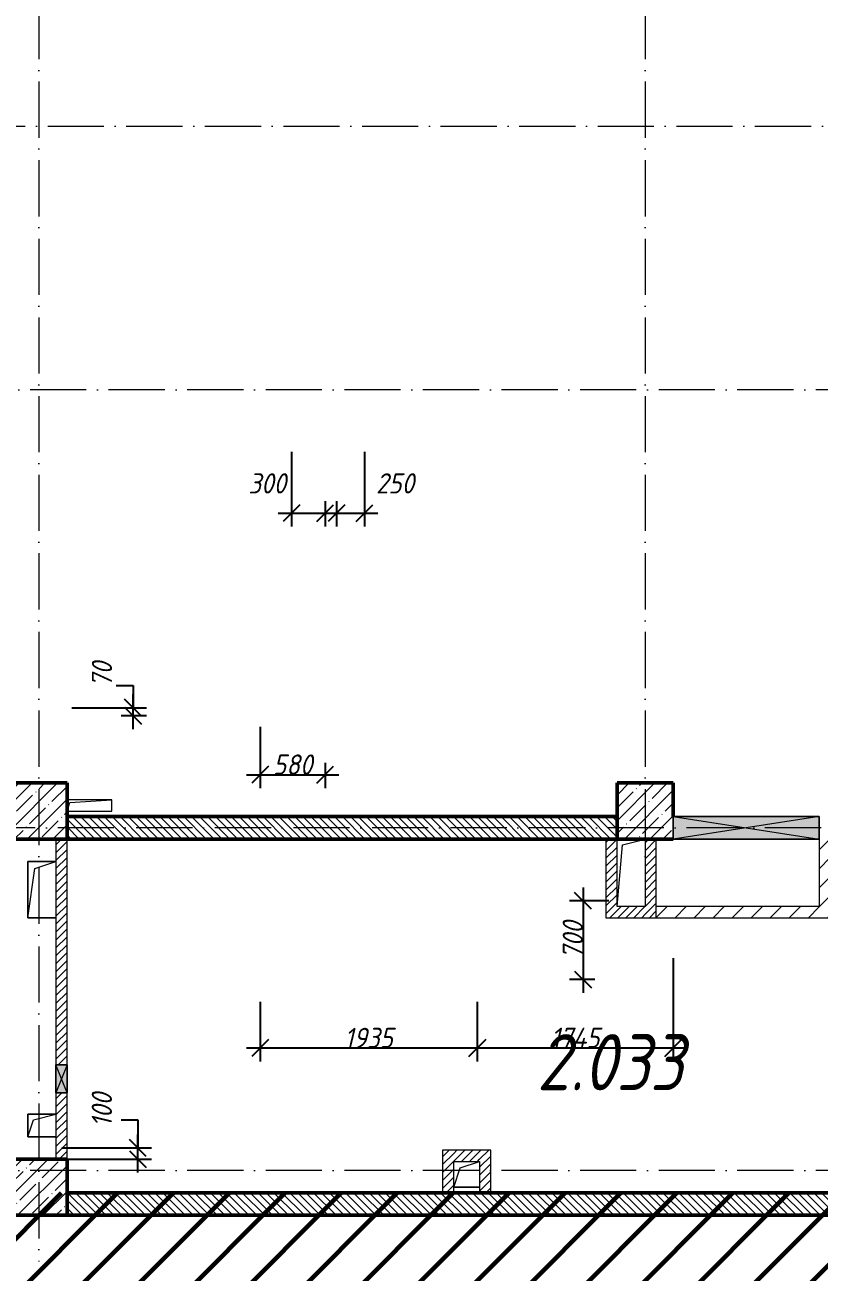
# Model space of a CAD drawing. Header units: millimetres. Extents: x -606178 to 312196, y -19338 to 632709.
# Drawn here: x -187276 to -180201, y 460270 to 471375 of the extents above; entities that cross this region are included whole.
import ezdxf

# ---------------------------------------------------------------- set-up
doc = ezdxf.new("R2010")
doc.units = ezdxf.units.MM
doc.linetypes.add('50_200_ШТРИХ_1Т_ш5_п1_п1_', pattern=[700, 500, -100, 0, -100])
for name, color, linetype, lineweight in [('6.4.1) Окр пт с инж. ПТ2.16', 3, 'Continuous', 60), ('A-____-____-DIMS', 7, 'Continuous', 9), ('A-DETL-GENF-OTLN', 7, 'Continuous', 9), ('A-FLOR-____-OTLN', 7, 'Continuous', 9), ('A-GENM-____-OTLN', 7, 'Continuous', 9), ('A-GLAZ-____-OTLN', 7, 'Continuous', 9), ('A-WALL-____-MCUT-2', 7, 'Continuous', 50), ('A-WALL-____-PATT-1', 7, 'Continuous', 9), ('A-WALL-FNSH-MCUT-1', 7, 'Continuous', 9), ('S-COLS-____-MCUT', 7, 'Continuous', 50), ('S-COLS-____-OTLN', 7, 'Continuous', 9), ('S-GRID-____-OTLN-1', 7, '50_200_ШТРИХ_1Т_ш5_п1_п1_', 9), ('Марки помещений', 7, 'Continuous', 9)]:
    doc.layers.add(name, color=color, linetype=linetype, lineweight=lineweight)
doc.styles.add('ISOCPEUR_I_10', font='isocpeui.ttf', dxfattribs={"width": 0.9, "height": 180})
doc.styles.add('ISOCPEUR_I_3', font='isocpeui.ttf', dxfattribs={"width": 0.85, "height": 2.2})
doc.dimstyles.new('ISO-1_8_0_9К_СРЕДНИЙ_Кладочные_3', dxfattribs={"dimscale": 304.8, "dimtxt": 179.276612, "dimasz": 0.492126, "dimexe": 0.393701, "dimexo": 0, "dimgap": 0, "dimtad": 1, "dimdec": 3, "dimrnd": 0.001, "dimdsep": 46, "dimtxsty": 'ISOCPEUR_I_10', "dimblk1": 'OBLIQUE', "dimblk2": 'OBLIQUE', "dimsah": 1, "dimcen": 0.09, "dimdle": 0.393701, "dimazin": 0, "dimtfac": 1, "dimtdec": 4, "dimtix": 1, "dimtmove": 0, "dimatfit": 3, "dimfxl": 1, "dimtvp": 1, "dimtolj": 1, "dimtzin": 0, "dimarcsym": 2})
doc.dimstyles.new('ISO-1_8_0_9К_СРЕДНИЙ_Кладочные_4', dxfattribs={"dimscale": 304.8, "dimtxt": 179.276612, "dimasz": 0.492126, "dimexe": 0.393701, "dimexo": 0, "dimgap": 0, "dimtad": 1, "dimdec": 3, "dimrnd": 0.001, "dimdsep": 46, "dimtxsty": 'ISOCPEUR_I_10', "dimblk1": 'OBLIQUE', "dimblk2": 'OBLIQUE', "dimsah": 1, "dimcen": 0.09, "dimdle": 0.393701, "dimazin": 0, "dimtfac": 1, "dimtdec": 4, "dimtix": 1, "dimtmove": 1, "dimatfit": 3, "dimfxl": 1, "dimtvp": 1, "dimtolj": 1, "dimtzin": 0, "dimarcsym": 2})
pattern_1 = [(135, (-264901.3, 451794.26), (-35.35534, -35.35534), [])]
pattern_2 = [(45, (-264901.3, 451794.26), (-35.35534, 35.35534), [])]
pattern_3 = [(45, (-264901.3, 451794.26), (-84.85281, 84.85281), [])]

# ---------------------------------------------------------------- blocks, each defined once
blk = doc.blocks.new('BSC_Колонна _Прямоугольная - 500х500-V18-АР1_План отверстий 2 этажа в осях 1-64_А-ГГ')
at = {"layer": 'S-COLS-____-OTLN'}
h = blk.add_hatch(dxfattribs=at)
h.set_pattern_fill('FP_47', color=256, style=0, pattern_type=2)
h.set_pattern_definition([(45, (-77750, -12581.04), (-114.04925, 114.04925), []), (45, (-77635.95, -12581.04), (-114.04925, 114.04925), [201.613, -40.323, 3.353, -36.97])])
h.paths.add_polyline_path([(-250, -250), (250, -250), (250, 250), (-250, 250)], flags=0)
at = {"layer": 'S-COLS-____-MCUT'}
for p, q in [((250, 250), (-250, 250)), ((-250, 250), (-250, -250)), ((250, -250), (250, 250)), ((-250, -250), (250, -250))]:
    blk.add_line(p, q, dxfattribs=at)
blk = doc.blocks.new('BSC_Колонна _Прямоугольная - 500х500-V19-АР1_План отверстий 2 этажа в осях 1-64_А-ГГ')
at = {"layer": 'S-COLS-____-OTLN'}
h = blk.add_hatch(dxfattribs=at)
h.set_pattern_fill('FP_48', color=256, style=0, pattern_type=2)
h.set_pattern_definition([(45, (-83150, -12581.04), (-114.04925, 114.04925), []), (45, (-83035.95, -12581.04), (-114.04925, 114.04925), [201.613, -40.323, 3.353, -36.97])])
h.paths.add_polyline_path([(-250, -250), (250, -250), (250, 250), (-250, 250)], flags=0)
at = {"layer": 'S-COLS-____-MCUT'}
for p, q in [((250, 250), (-250, 250)), ((-250, 250), (-250, -250)), ((250, -50), (250, 250)), ((-250, -250), (250, -250))]:
    blk.add_line(p, q, dxfattribs=at)
blk = doc.blocks.new('BSC_Колонна _Прямоугольная - 500х500-V139-АР1_План отверстий 2 этажа в осях 1-64_А-ГГ')
at = {"layer": 'S-COLS-____-OTLN'}
h = blk.add_hatch(dxfattribs=at)
h.set_pattern_fill('FP_170', color=256, style=0, pattern_type=2)
h.set_pattern_definition([(45, (-77750, -9231.04), (-114.04925, 114.04925), []), (45, (-77635.95, -9231.04), (-114.04925, 114.04925), [201.613, -40.323, 3.353, -36.97])])
h.paths.add_polyline_path([(-250, -250), (250, -250), (250, 250), (-250, 250)], flags=0)
at = {"layer": 'S-COLS-____-MCUT'}
for p, q in [((250, 250), (-250, 250)), ((-250, 250), (-250, -250)), ((250, -250), (250, 250)), ((-250, -250), (250, -250))]:
    blk.add_line(p, q, dxfattribs=at)
blk = doc.blocks.new('AR_Отверстие прямоугольное _в стене_ - AR_Отверстие прямоугольное _в стене__ВК-32404655-АР1_План отверстий 2 этажа в осях 1-64_А-ГГ')
at = {"layer": 'A-GLAZ-____-OTLN'}
blk.add_hatch(color=256, dxfattribs=at).paths.add_polyline_path([(125, 50), (-125, 50), (-125, -50), (125, -50)], flags=0)
at = {"layer": 'A-DETL-GENF-OTLN'}
for p, q in [((-125, -50), (-125, 50)), ((-125, 50), (125, 50)), ((125, 50), (-125, -50)), ((-125, 50), (125, -50)), ((125, 50), (-125, 50)), ((-125, 50), (-125, -50)), ((125, 50), (125, -50)), ((125, -50), (125, 50)), ((125, -50), (-125, -50)), ((-125, -50), (125, -50))]:
    blk.add_line(p, q, dxfattribs=at)
blk = doc.blocks.new('AR_Отверстие прямоугольное _в плите_ - AR_Отверстие прямоугольное _в плите_-30459234-АР1_План отверстий 2 этажа в осях 1-64_А-ГГ')
at = {"layer": 'A-GENM-____-OTLN'}
for p, q in [((-125, -300), (-75, 250)), ((-75, 250), (125, 300))]:
    blk.add_line(p, q, dxfattribs=at)
blk = doc.blocks.new('AR_Отверстие прямоугольное _в плите_ - AR_Отверстие прямоугольное _в плите_-V153-АР1_План отверстий 2 этажа в осях 1-64_А-ГГ')
at = {"layer": 'A-GENM-____-OTLN'}
for p, q in [((125, 250), (-125, 250)), ((-125, 250), (-125, -250)), ((-63, 188), (125, 250)), ((-125, -250), (-63, 188)), ((-125, -250), (125, -250))]:
    blk.add_line(p, q, dxfattribs=at)
blk = doc.blocks.new('AR_Отверстие прямоугольное _в плите_ - AR_Отверстие прямоугольное _в плите_-30459269-АР1_План отверстий 2 этажа в осях 1-64_А-ГГ')
at = {"layer": 'A-GENM-____-OTLN'}
for p, q in [((125, 100), (-125, 100)), ((-125, 100), (-125, -100)), ((-125, -100), (-75, 50)), ((-75, 50), (125, 100)), ((-125, -100), (125, -100))]:
    blk.add_line(p, q, dxfattribs=at)
blk = doc.blocks.new('AR_Отверстие прямоугольное _в плите_ - AR_Отверстие прямоугольное _в плите_-30511579-АР1_План отверстий 2 этажа в осях 1-64_А-ГГ')
at = {"layer": 'A-GENM-____-OTLN'}
for p, q in [((200, 50), (-200, 50)), ((-200, -50), (-175, 25)), ((-175, 25), (200, 50)), ((200, -50), (200, 50)), ((-200, -50), (200, -50))]:
    blk.add_line(p, q, dxfattribs=at)
blk = doc.blocks.new('AR_Отверстие прямоугольное _в плите_ - AR_Отверстие прямоугольное _в плите_-30552839-АР1_План отверстий 2 этажа в осях 1-64_А-ГГ')
at = {"layer": 'A-GENM-____-OTLN'}
for p, q in [((-58, 58), (115, 115)), ((-115, -115), (-58, 58)), ((-115, -115), (115, -115))]:
    blk.add_line(p, q, dxfattribs=at)
blk = doc.blocks.new('AR_Отверстие прямоугольное _в стене_ - AR_Отверстие прямоугольное _в стене__ОВ-36857278-АР1_План отверстий 2 этажа в осях 1-64_А-ГГ')
at = {"layer": 'A-GLAZ-____-OTLN'}
blk.add_hatch(color=256, dxfattribs=at).paths.add_polyline_path([(650, -100), (650, 100), (-650, 100), (-650, -100)], flags=0)
at = {"layer": 'A-DETL-GENF-OTLN'}
for p, q in [((-650, -100), (-650, 100)), ((-650, 100), (650, 100)), ((650, 100), (-650, -100)), ((-650, 100), (650, -100)), ((650, 100), (-650, 100)), ((-650, 100), (-650, -100)), ((650, 100), (650, -100)), ((650, -100), (650, 100)), ((650, -100), (-650, -100)), ((-650, -100), (650, -100))]:
    blk.add_line(p, q, dxfattribs=at)
blk = doc.blocks.new('_Oblique')
at = {"color": 0, "linetype": 'ByBlock', "lineweight": -2}
blk.add_line((-0.5, -0.5), (0.5, 0.5), dxfattribs=at)
blk = doc.blocks.new('*D4596')
at = {"layer": 'A-____-____-DIMS', "color": 0, "lineweight": -2, "transparency": 16777216}
for p, q in [((-184251, 467574), (-184251, 466908)), ((-184501, 467134), (-184501, 466908)), ((-184621, 467028), (-184131, 467028))]:
    blk.add_line(p, q, dxfattribs=at)
at = {"layer": 'Defpoints', "color": 0, "transparency": 16777216}
for p in [(-184251, 467574), (-184501, 467134), (-184251, 467028)]:
    blk.add_point(p, dxfattribs=at)
at = {"layer": 'A-____-____-DIMS', "color": 0, "lineweight": -2, "transparency": 16777216, "xscale": 150, "yscale": 150, "zscale": 150, "rotation": 180}
blk.add_blockref('_Oblique', (-184501, 467028), dxfattribs=at)
at = {"layer": 'A-____-____-DIMS', "color": 0, "lineweight": -2, "transparency": 16777216, "xscale": 150, "yscale": 150, "zscale": 150}
blk.add_blockref('_Oblique', (-184251, 467028), dxfattribs=at)
at = {"layer": 'A-____-____-DIMS', "color": 0, "transparency": 16777216, "insert": (-184149, 467383), "char_height": 180, "width": 409.58, "attachment_point": 1, "line_spacing_factor": 1.149209, "style": 'ISOCPEUR_I_10'}
blk.add_mtext('\\A1;250', dxfattribs=at)
blk = doc.blocks.new('*D4597')
at = {"layer": 'A-____-____-DIMS', "color": 0, "lineweight": -2, "transparency": 16777216}
for p, q in [((-184901, 467574), (-184901, 466908)), ((-184601, 467134), (-184601, 466908)), ((-185021, 467028), (-184481, 467028))]:
    blk.add_line(p, q, dxfattribs=at)
at = {"layer": 'Defpoints', "color": 0, "transparency": 16777216}
for p in [(-184901, 467574), (-184601, 467134), (-184601, 467028)]:
    blk.add_point(p, dxfattribs=at)
at = {"layer": 'A-____-____-DIMS', "color": 0, "lineweight": -2, "transparency": 16777216, "xscale": 150, "yscale": 150, "zscale": 150, "rotation": 180}
blk.add_blockref('_Oblique', (-184901, 467028), dxfattribs=at)
at = {"layer": 'A-____-____-DIMS', "color": 0, "lineweight": -2, "transparency": 16777216, "xscale": 150, "yscale": 150, "zscale": 150}
blk.add_blockref('_Oblique', (-184601, 467028), dxfattribs=at)
at = {"layer": 'A-____-____-DIMS', "color": 0, "transparency": 16777216, "insert": (-185286, 467383), "char_height": 180, "width": 409.58, "attachment_point": 1, "line_spacing_factor": 1.149209, "style": 'ISOCPEUR_I_10'}
blk.add_mtext('\\A1;300', dxfattribs=at)
blk = doc.blocks.new('*D4598')
at = {"layer": 'A-____-____-DIMS', "color": 0, "lineweight": -2, "transparency": 16777216}
for p, q in [((-186463, 465494), (-186313, 465494)), ((-186313, 465494), (-186313, 465295)), ((-186313, 465105), (-186313, 465415)), ((-186859, 465295), (-186193, 465295)), ((-186419, 465225), (-186193, 465225))]:
    blk.add_line(p, q, dxfattribs=at)
at = {"layer": 'Defpoints', "color": 0, "transparency": 16777216}
for p in [(-186859, 465295), (-186419, 465225), (-186313, 465295)]:
    blk.add_point(p, dxfattribs=at)
at = {"layer": 'A-____-____-DIMS', "color": 0, "lineweight": -2, "transparency": 16777216, "xscale": 150, "yscale": 150, "zscale": 150}
for p, rotation in [((-186313, 465295), 90), ((-186313, 465225), 270)]:
    blk.add_blockref('_Oblique', p, dxfattribs=dict(at, rotation=rotation))
at = {"layer": 'A-____-____-DIMS', "color": 0, "transparency": 16777216, "insert": (-186680, 465478), "char_height": 180, "width": 273.05, "attachment_point": 1, "rotation": 90, "line_spacing_factor": 1.149209, "style": 'ISOCPEUR_I_10'}
blk.add_mtext('\\A1;70', dxfattribs=at)
blk = doc.blocks.new('*D4600')
at = {"layer": 'A-____-____-DIMS', "color": 0, "lineweight": -2, "transparency": 16777216}
for p, q in [((-186420, 461625), (-186270, 461625)), ((-186270, 461625), (-186270, 461375)), ((-186270, 461155), (-186270, 461495)), ((-186948, 461375), (-186150, 461375)), ((-186901, 461275), (-186150, 461275))]:
    blk.add_line(p, q, dxfattribs=at)
at = {"layer": 'Defpoints', "color": 0, "transparency": 16777216}
for p in [(-186948, 461375), (-186270, 461375), (-186901, 461275)]:
    blk.add_point(p, dxfattribs=at)
at = {"layer": 'A-____-____-DIMS', "color": 0, "lineweight": -2, "transparency": 16777216, "xscale": 150, "yscale": 150, "zscale": 150}
for p, rotation in [((-186270, 461375), 90), ((-186270, 461275), 270)]:
    blk.add_blockref('_Oblique', p, dxfattribs=dict(at, rotation=rotation))
at = {"layer": 'A-____-____-DIMS', "color": 0, "transparency": 16777216, "insert": (-186681, 461561), "char_height": 180, "width": 368.21, "attachment_point": 1, "rotation": 90, "line_spacing_factor": 1.149209, "style": 'ISOCPEUR_I_10'}
blk.add_mtext('\\A1;100', dxfattribs=at)
blk = doc.blocks.new('*D4601')
at = {"layer": 'A-____-____-DIMS', "color": 0, "lineweight": -2, "transparency": 16777216}
for p, q in [((-182304, 463695), (-182304, 462755)), ((-182075, 463575), (-182424, 463575)), ((-182198, 462875), (-182424, 462875))]:
    blk.add_line(p, q, dxfattribs=at)
at = {"layer": 'Defpoints', "color": 0, "transparency": 16777216}
for p in [(-182075, 463575), (-182304, 462875), (-182198, 462875)]:
    blk.add_point(p, dxfattribs=at)
at = {"layer": 'A-____-____-DIMS', "color": 0, "lineweight": -2, "transparency": 16777216, "xscale": 150, "yscale": 150, "zscale": 150}
for p, rotation in [((-182304, 463575), 90), ((-182304, 462875), 270)]:
    blk.add_blockref('_Oblique', p, dxfattribs=dict(at, rotation=rotation))
at = {"layer": 'A-____-____-DIMS', "color": 0, "transparency": 16777216, "insert": (-182395, 463225), "char_height": 180, "width": 409.58, "attachment_point": 5, "rotation": 90, "style": 'ISOCPEUR_I_10'}
blk.add_mtext('\\A1;700', dxfattribs=at)
blk = doc.blocks.new('*D4748')
at = {"layer": 'A-____-____-DIMS', "color": 0, "lineweight": -2, "transparency": 16777216}
for p, q in [((-185181, 462675), (-185181, 462145)), ((-183246, 462675), (-183246, 462145)), ((-185301, 462265), (-183126, 462265))]:
    blk.add_line(p, q, dxfattribs=at)
at = {"layer": 'Defpoints', "color": 0, "transparency": 16777216}
for p in [(-185181, 462675), (-183246, 462675), (-183246, 462265)]:
    blk.add_point(p, dxfattribs=at)
at = {"layer": 'A-____-____-DIMS', "color": 0, "lineweight": -2, "transparency": 16777216, "xscale": 150, "yscale": 150, "zscale": 150, "rotation": 180}
blk.add_blockref('_Oblique', (-185181, 462265), dxfattribs=at)
at = {"layer": 'A-____-____-DIMS', "color": 0, "lineweight": -2, "transparency": 16777216, "xscale": 150, "yscale": 150, "zscale": 150}
blk.add_blockref('_Oblique', (-183246, 462265), dxfattribs=at)
at = {"layer": 'A-____-____-DIMS', "color": 0, "transparency": 16777216, "insert": (-184214, 462355), "char_height": 180, "width": 504.73, "attachment_point": 5, "style": 'ISOCPEUR_I_10'}
blk.add_mtext('\\A1;1935', dxfattribs=at)
blk = doc.blocks.new('*D4749')
at = {"layer": 'A-____-____-DIMS', "color": 0, "lineweight": -2, "transparency": 16777216}
for p, q in [((-181501, 463064), (-181501, 462145)), ((-183246, 462675), (-183246, 462145)), ((-183366, 462265), (-181381, 462265))]:
    blk.add_line(p, q, dxfattribs=at)
at = {"layer": 'Defpoints', "color": 0, "transparency": 16777216}
for p in [(-181501, 463064), (-183246, 462675), (-181501, 462265)]:
    blk.add_point(p, dxfattribs=at)
at = {"layer": 'A-____-____-DIMS', "color": 0, "lineweight": -2, "transparency": 16777216, "xscale": 150, "yscale": 150, "zscale": 150, "rotation": 180}
blk.add_blockref('_Oblique', (-183246, 462265), dxfattribs=at)
at = {"layer": 'A-____-____-DIMS', "color": 0, "lineweight": -2, "transparency": 16777216, "xscale": 150, "yscale": 150, "zscale": 150}
blk.add_blockref('_Oblique', (-181501, 462265), dxfattribs=at)
at = {"layer": 'A-____-____-DIMS', "color": 0, "transparency": 16777216, "insert": (-182374, 462356), "char_height": 180, "width": 521.28, "attachment_point": 5, "style": 'ISOCPEUR_I_10'}
blk.add_mtext('\\A1;1745', dxfattribs=at)
blk = doc.blocks.new('*D4750')
at = {"layer": 'A-____-____-DIMS', "color": 0, "lineweight": -2, "transparency": 16777216}
for p, q in [((-185181, 465125), (-185181, 464579)), ((-184601, 464805), (-184601, 464579)), ((-185301, 464699), (-184481, 464699))]:
    blk.add_line(p, q, dxfattribs=at)
at = {"layer": 'Defpoints', "color": 0, "transparency": 16777216}
for p in [(-185181, 465125), (-184601, 464805), (-184601, 464699)]:
    blk.add_point(p, dxfattribs=at)
at = {"layer": 'A-____-____-DIMS', "color": 0, "lineweight": -2, "transparency": 16777216, "xscale": 150, "yscale": 150, "zscale": 150, "rotation": 180}
blk.add_blockref('_Oblique', (-185181, 464699), dxfattribs=at)
at = {"layer": 'A-____-____-DIMS', "color": 0, "lineweight": -2, "transparency": 16777216, "xscale": 150, "yscale": 150, "zscale": 150}
blk.add_blockref('_Oblique', (-184601, 464699), dxfattribs=at)
at = {"layer": 'A-____-____-DIMS', "color": 0, "transparency": 16777216, "insert": (-184891, 464789), "char_height": 180, "width": 409.58, "attachment_point": 5, "style": 'ISOCPEUR_I_10'}
blk.add_mtext('\\A1;580', dxfattribs=at)

msp = doc.modelspace()

# ---------------------------------------------------------------- hatches: boundary and pattern name
at = {"layer": '6.4.1) Окр пт с инж. ПТ2.16'}
h = msp.add_hatch(dxfattribs=at)
h.set_pattern_fill('ANSI31', color=256, scale=111)
h.paths.add_polyline_path([(-226051.3011, 460975.3011), (-175901.3011, 460975.3011), (-175901.3011, 457875.3011), (-226051.3011, 457875.3011)])
at = {"layer": 'A-WALL-____-PATT-1'}
h = msp.add_hatch(dxfattribs=at)
h.set_pattern_fill('FP_6', color=256, style=0, pattern_type=2)
h.set_pattern_definition(pattern_1)
h.paths.add_polyline_path([(-182001.3011, 464125.3011), (-182001.3011, 464325.3011), (-186901.3011, 464325.3011), (-186901.3011, 464125.3011), (-183611.6334, 464125.3011)], flags=0)
h = msp.add_hatch(dxfattribs=at)
h.set_pattern_fill('FP_5', color=256, style=0, pattern_type=2)
h.set_pattern_definition(pattern_2)
h.paths.add_polyline_path([(-187001.3011, 461275.3011), (-186901.3011, 461275.3011), (-186901.3011, 461865.3011), (-187001.3011, 461865.3011)], flags=0)
h.paths.add_polyline_path([(-187001.3011, 462115.3011), (-186901.3011, 462115.3011), (-186901.3011, 464125.3011), (-187001.3011, 464125.3011)], flags=0)
h = msp.add_hatch(dxfattribs=at)
h.set_pattern_fill('FP_5', color=256, style=0, pattern_type=2)
h.set_pattern_definition(pattern_2)
h.paths.add_polyline_path([(-182001.3011, 463425.3011), (-182001.3011, 464125.3011), (-182101.3011, 464125.3011), (-182101.3011, 463425.3011)], flags=0)
h = msp.add_hatch(dxfattribs=at)
h.set_pattern_fill('FP_5', color=256, style=0, pattern_type=2)
h.set_pattern_definition(pattern_2)
h.paths.add_polyline_path([(-181651.3011, 463425.3011), (-181651.3011, 464125.3011), (-181751.3011, 464125.3011), (-181751.3011, 463425.3011)], flags=0)
h = msp.add_hatch(dxfattribs=at)
h.set_pattern_fill('FP_4', color=256, style=0, pattern_type=2)
h.set_pattern_definition(pattern_3)
h.paths.add_polyline_path([(-180101.3011, 463425.3011), (-180101.3011, 464125.3011), (-180201.3011, 464125.3011), (-180201.3011, 463425.3011)], flags=0)
h = msp.add_hatch(dxfattribs=at)
h.set_pattern_fill('FP_5', color=256, style=0, pattern_type=2)
h.set_pattern_definition(pattern_2)
h.paths.add_polyline_path([(-182001.3011, 463425.3011), (-181751.3011, 463425.3011), (-181751.3011, 463525.3011), (-182001.3011, 463525.3011)], flags=0)
h = msp.add_hatch(dxfattribs=at)
h.set_pattern_fill('FP_4', color=256, style=0, pattern_type=2)
h.set_pattern_definition(pattern_3)
h.paths.add_polyline_path([(-181651.3011, 463425.3011), (-180201.3011, 463425.3011), (-180201.3011, 463525.3011), (-181651.3011, 463525.3011)], flags=0)
h = msp.add_hatch(dxfattribs=at)
h.set_pattern_fill('FP_5', color=256, style=0, pattern_type=2)
h.set_pattern_definition(pattern_2)
h.paths.add_polyline_path([(-183456.3011, 460975.3011), (-183456.3011, 461355.3011), (-183556.3011, 461355.3011), (-183556.3011, 460975.3011)], flags=0)
h = msp.add_hatch(dxfattribs=at)
h.set_pattern_fill('FP_5', color=256, style=0, pattern_type=2)
h.set_pattern_definition(pattern_2)
h.paths.add_polyline_path([(-183226.3011, 461255.3011), (-183226.3011, 461355.3011), (-183456.3011, 461355.3011), (-183456.3011, 461255.3011)], flags=0)
h = msp.add_hatch(dxfattribs=at)
h.set_pattern_fill('FP_5', color=256, style=0, pattern_type=2)
h.set_pattern_definition(pattern_2)
h.paths.add_polyline_path([(-183126.3011, 460975.3011), (-183126.3011, 461355.3011), (-183226.3011, 461355.3011), (-183226.3011, 460975.3011)], flags=0)
h = msp.add_hatch(dxfattribs=at)
h.set_pattern_fill('FP_6', color=256, style=0, pattern_type=2)
h.set_pattern_definition(pattern_1)
h.paths.add_polyline_path([(-176541.7763, 460775.3011), (-175851.3011, 460775.3011), (-175851.3011, 460975.3011), (-186901.3011, 460975.3011), (-186901.3011, 460775.3011), (-180076.7049, 460775.3011)], flags=0)

# ---------------------------------------------------------------- linework, layer by layer
at = {"layer": 'A-FLOR-____-OTLN'}
for p, q in [((-187251.3011, 463925.3011), (-187001.3011, 463925.3011)), ((-187251.3011, 463425.3011), (-187251.3011, 463925.3011)), ((-187001.3011, 463425.3011), (-187251.3011, 463425.3011)), ((-187251.3011, 461675.3011), (-187001.3011, 461675.3011)), ((-187251.3011, 461475.3011), (-187251.3011, 461675.3011)), ((-187001.3011, 461475.3011), (-187251.3011, 461475.3011)), ((-183226.3011, 461025.3011), (-183456.3011, 461025.3011))]:
    msp.add_line(p, q, dxfattribs=at)
at = {"layer": 'A-WALL-____-MCUT-2'}
for p, q in [((-182001.3011, 464325.3011), (-186901.3011, 464325.3011)), ((-186901.3011, 464125.3011), (-182001.3011, 464125.3011)), ((-175851.3011, 460975.3011), (-186901.3011, 460975.3011)), ((-186901.3011, 460775.3011), (-175851.3011, 460775.3011))]:
    msp.add_line(p, q, dxfattribs=at)
at = {"layer": 'A-WALL-FNSH-MCUT-1'}
for p, q in [((-187001.3011, 464125.3011), (-187001.3011, 462115.3011)), ((-186901.3011, 462115.3011), (-186901.3011, 464125.3011)), ((-182101.3011, 464125.3011), (-182101.3011, 463425.3011)), ((-182001.3011, 463525.3011), (-182001.3011, 464125.3011)), ((-181751.3011, 464125.3011), (-181751.3011, 463525.3011)), ((-181651.3011, 463425.3011), (-181651.3011, 464125.3011)), ((-180201.3011, 464125.3011), (-180201.3011, 463525.3011)), ((-181751.3011, 463525.3011), (-182001.3011, 463525.3011)), ((-180201.3011, 463525.3011), (-181651.3011, 463525.3011)), ((-182101.3011, 463425.3011), (-180101.3011, 463425.3011)), ((-187001.3011, 461865.3011), (-187001.3011, 461275.3011)), ((-186901.3011, 461275.3011), (-186901.3011, 461865.3011)), ((-183556.3011, 461355.3011), (-183556.3011, 460975.3011)), ((-183126.3011, 461355.3011), (-183556.3011, 461355.3011)), ((-183126.3011, 460975.3011), (-183126.3011, 461355.3011)), ((-183456.3011, 460975.3011), (-183456.3011, 461255.3011)), ((-183456.3011, 461255.3011), (-183226.3011, 461255.3011)), ((-183226.3011, 461255.3011), (-183226.3011, 460975.3011))]:
    msp.add_line(p, q, dxfattribs=at)
at = {"layer": 'S-GRID-____-OTLN-1'}
for p, q in [((-187151.3011, 501675.2188), (-187151.3011, 460364.1588)), ((-181751.3011, 501675.2188), (-181751.3011, 463616.9934)), ((-197574.5306, 470475.3011), (-174582.5138, 470475.3011)), ((-160826.8945, 468125.3011), (-197574.5306, 468125.3011)), ((-174582.5138, 464225.3011), (-197574.5306, 464225.3011)), ((-160826.8945, 461175.3011), (-269357.6635, 461175.3011))]:
    msp.add_line(p, q, dxfattribs=at)

# ---------------------------------------------------------------- block references
at = {"layer": 'A-GENM-____-OTLN'}
for name, p in [('AR_Отверстие прямоугольное _в плите_ - AR_Отверстие прямоугольное _в плите_-30511579-АР1_План отверстий 2 этажа в осях 1-64_А-ГГ', (-186701.3011, 464425.3011)), ('AR_Отверстие прямоугольное _в плите_ - AR_Отверстие прямоугольное _в плите_-30459234-АР1_План отверстий 2 этажа в осях 1-64_А-ГГ', (-181876.3011, 463825.3011)), ('AR_Отверстие прямоугольное _в плите_ - AR_Отверстие прямоугольное _в плите_-V153-АР1_План отверстий 2 этажа в осях 1-64_А-ГГ', (-187126.3011, 463675.3011)), ('AR_Отверстие прямоугольное _в плите_ - AR_Отверстие прямоугольное _в плите_-30459269-АР1_План отверстий 2 этажа в осях 1-64_А-ГГ', (-187126.3011, 461575.3011)), ('AR_Отверстие прямоугольное _в плите_ - AR_Отверстие прямоугольное _в плите_-30552839-АР1_План отверстий 2 этажа в осях 1-64_А-ГГ', (-183341.3011, 461140.3011))]:
    msp.add_blockref(name, p, dxfattribs=at)
at = {"layer": 'A-GLAZ-____-OTLN'}
msp.add_blockref('AR_Отверстие прямоугольное _в стене_ - AR_Отверстие прямоугольное _в стене__ОВ-36857278-АР1_План отверстий 2 этажа в осях 1-64_А-ГГ', (-180851.3011, 464225.3011), dxfattribs=at)
at = {"layer": 'A-GLAZ-____-OTLN', "rotation": 269.9999999999998}
msp.add_blockref('AR_Отверстие прямоугольное _в стене_ - AR_Отверстие прямоугольное _в стене__ВК-32404655-АР1_План отверстий 2 этажа в осях 1-64_А-ГГ', (-186951.3011, 461990.3011), dxfattribs=at)
at = {"layer": 'S-COLS-____-OTLN'}
for name, p in [('BSC_Колонна _Прямоугольная - 500х500-V18-АР1_План отверстий 2 этажа в осях 1-64_А-ГГ', (-187151.3011, 464375.3011)), ('BSC_Колонна _Прямоугольная - 500х500-V19-АР1_План отверстий 2 этажа в осях 1-64_А-ГГ', (-181751.3011, 464375.3011)), ('BSC_Колонна _Прямоугольная - 500х500-V139-АР1_План отверстий 2 этажа в осях 1-64_А-ГГ', (-187151.3011, 461025.3011))]:
    msp.add_blockref(name, p, dxfattribs=at)

# ---------------------------------------------------------------- texts
at = {"layer": 'Марки помещений', "insert": (-182715.4056, 462388.4413), "char_height": 500, "width": 785.65375, "attachment_point": 1, "style": 'ISOCPEUR_I_3'}
msp.add_mtext('2.033', dxfattribs=at)

# ---------------------------------------------------------------- dimensions: what is measured, and where the dimension line sits
at = {"layer": 'A-____-____-DIMS'}
for base, p1, p2, override, picture, middle in [((-184601.3011, 467028.1527), (-184901.3011, 467573.9511), (-184601.3011, 467134.2187), {"dimpost": '<>', "dimfxl": 532.319982}, '*D4597', (-185081.5306, 467143.3147)), ((-184251.3011, 467028.1527), (-184501.3011, 467134.2187), (-184251.3011, 467573.9511), {"dimpost": '<>', "dimfxl": 505.830568}, '*D4596', (-183944.5834, 467143.3147))]:
    dim = msp.add_linear_dim(base=base, p1=p1, p2=p2, dimstyle='ISO-1_8_0_9К_СРЕДНИЙ_Кладочные_4', override=override, dxfattribs=at)
    dim.commit()
    dim.dimension.update_dxf_attribs({"geometry": picture, "text_midpoint": middle, "dimtype": 160})
for base, p1, p2, override, picture, middle in [((-186313.3577, 465295.3011), (-186419.4237, 465225.3011), (-186858.6049, 465295.3011), {"dimpost": '<>', "dimfxl": 444.724802}, '*D4598', (-186428.5197, 465494.2282)), ((-186270.4334, 461375.3011), (-186901.3011, 461275.3011), (-186948.2531, 461375.3011), {"dimpost": '<>', "dimfxl": 110.473935}, '*D4600', (-186385.5954, 461625.1773))]:
    dim = msp.add_linear_dim(base=base, p1=p1, p2=p2, angle=90, dimstyle='ISO-1_8_0_9К_СРЕДНИЙ_Кладочные_4', override=override, dxfattribs=at)
    dim.commit()
    dim.dimension.update_dxf_attribs({"geometry": picture, "text_midpoint": middle, "dimtype": 160, "text_rotation": 90})
for base, p1, p2, override, picture, middle in [((-184601.3011, 464698.9967), (-185181.3011, 465125.3011), (-184601.3011, 464805.0628), {"dimpost": '<>', "dimfxl": 662.534993}, '*D4750', (-184891.3011, 464788.9967)), ((-181501.3011, 462264.9879), (-183246.3011, 462675.3011), (-181501.3011, 463064.053), {"dimpost": '<>', "dimfxl": 1787.778793}, '*D4749', (-182373.8011, 462356.147)), ((-183246.3011, 462264.9879), (-185181.3011, 462675.3011), (-183246.3011, 462675.3011), {"dimpost": '<>', "dimfxl": 1935}, '*D4748', (-184213.8011, 462354.9879))]:
    dim = msp.add_linear_dim(base=base, p1=p1, p2=p2, dimstyle='ISO-1_8_0_9К_СРЕДНИЙ_Кладочные_3', override=override, dxfattribs=at)
    dim.commit()
    dim.dimension.update_dxf_attribs({"geometry": picture, "text_midpoint": middle})
dim = msp.add_linear_dim(base=(-182304.2463, 462875.3011), p1=(-182074.813, 463575.3011), p2=(-182198.1803, 462875.3011), angle=90, dimstyle='ISO-1_8_0_9К_СРЕДНИЙ_Кладочные_3', override={"dimpost": '<>', "dimfxl": 710.787931}, dxfattribs=at)
dim.commit()
dim.dimension.update_dxf_attribs({"geometry": '*D4601', "text_midpoint": (-182395.4054, 463225.3011)})

doc.saveas('drawing.dxf')
